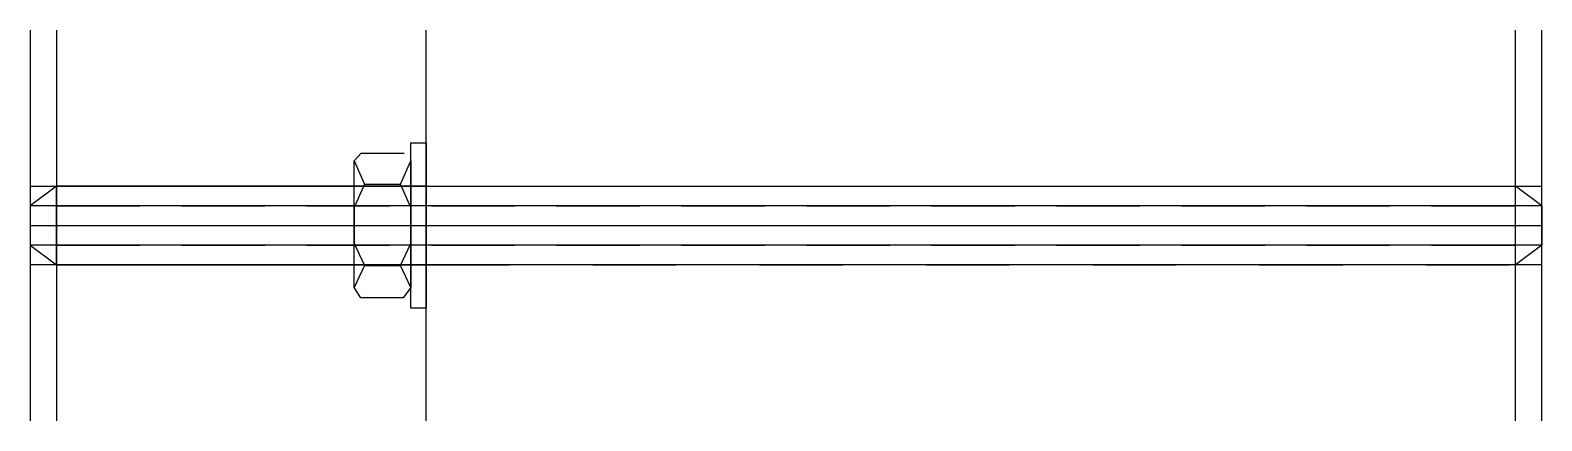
# Model space of a CAD drawing. Extents: x -30 to 85, y -15 to 15.
import ezdxf

# ---------------------------------------------------------------- set-up
doc = ezdxf.new("R2010")
doc.units = 0
doc.linetypes.add('DASHED', pattern=[12.7, 6.35, -6.35])
doc.linetypes.add('HIDDEN', pattern=[9.525, 6.35, -3.175])
doc.layers.get('0').update_dxf_attribs({"linetype": 'CONTINUOUS'})

msp = doc.modelspace()

# ---------------------------------------------------------------- linework, layer by layer
at = {"linetype": 'CONTINUOUS'}
for p, q in [((-30.17, 14.86), (-30.17, -14.86)), ((-28.17, 14.86), (-28.17, -14.86)), ((0, -14.86), (0, 14.86)), ((83, -14.86), (83, 14.86)), ((85, -14.86), (85, 14.86)), ((-1.18, 0), (-1.18, 6.29)), ((-1.18, 6.29), (0, 6.29)), ((0, 6.29), (0, -6.29)), ((-5.5, 4.91), (-4.96, 5.5)), ((-5.5, 4.91), (-4.71, 3.14)), ((-5.5, -4.71), (-5.5, 4.91)), ((-4.96, 5.5), (-1.69, 5.5)), ((-1.96, 3.14), (-1.18, 4.91)), ((-1.18, 4.91), (-1.18, 0)), ((-30.17, 3), (85, 3)), ((-28.17, 3), (-30.17, 1.5)), ((0, 3), (-28.17, 3)), ((-28.17, -3), (-28.17, 3)), ((-4.71, 3.14), (-5.5, 1.38)), ((-4.71, 3.14), (-1.96, 3.14)), ((-1.18, 1.37), (-1.96, 3.14)), ((85, 1.5), (-30.17, 1.5)), ((-30.17, 1.5), (-30.17, -1.5)), ((-5.5, 1.38), (-5.5, -1.37)), ((-1.18, -1.38), (-1.18, 1.37)), ((-30.17, 0), (85, 0)), ((-1.18, -6.29), (-1.18, 0)), ((-1.18, 0), (-1.18, -4.71)), ((85, -1.5), (-30.17, -1.5)), ((-30.17, -1.5), (-28.17, -3)), ((-5.5, -1.37), (-4.71, -3.04)), ((-1.96, -3.04), (-1.18, -1.38)), ((85, -3), (-30.17, -3)), ((-28.17, -3), (0, -3)), ((-4.71, -3.04), (-5.5, -4.71)), ((-4.71, -3.04), (-1.96, -3.04)), ((-1.18, -4.71), (-1.96, -3.04)), ((-4.98, -5.5), (-5.5, -4.71)), ((-1.76, -5.5), (-4.98, -5.5)), ((-1.18, -4.71), (-1.76, -5.5)), ((0, -6.29), (-1.18, -6.29))]:
    msp.add_line(p, q, dxfattribs=at)
at = {"linetype": 'DASHED'}
for p, q in [((0, 3), (83, 3)), ((85, 1.5), (83, 3)), ((83, -3), (83, 3)), ((85, 1.5), (85, -1.5)), ((85, -1.5), (83, -3)), ((0, -3), (83, -3))]:
    msp.add_line(p, q, dxfattribs=at)
at = {"linetype": 'HIDDEN'}
for p, q in [((-28.17, 1.5), (83, 1.5)), ((-28.17, -1.5), (83, -1.5))]:
    msp.add_line(p, q, dxfattribs=at)

doc.saveas('drawing.dxf')
